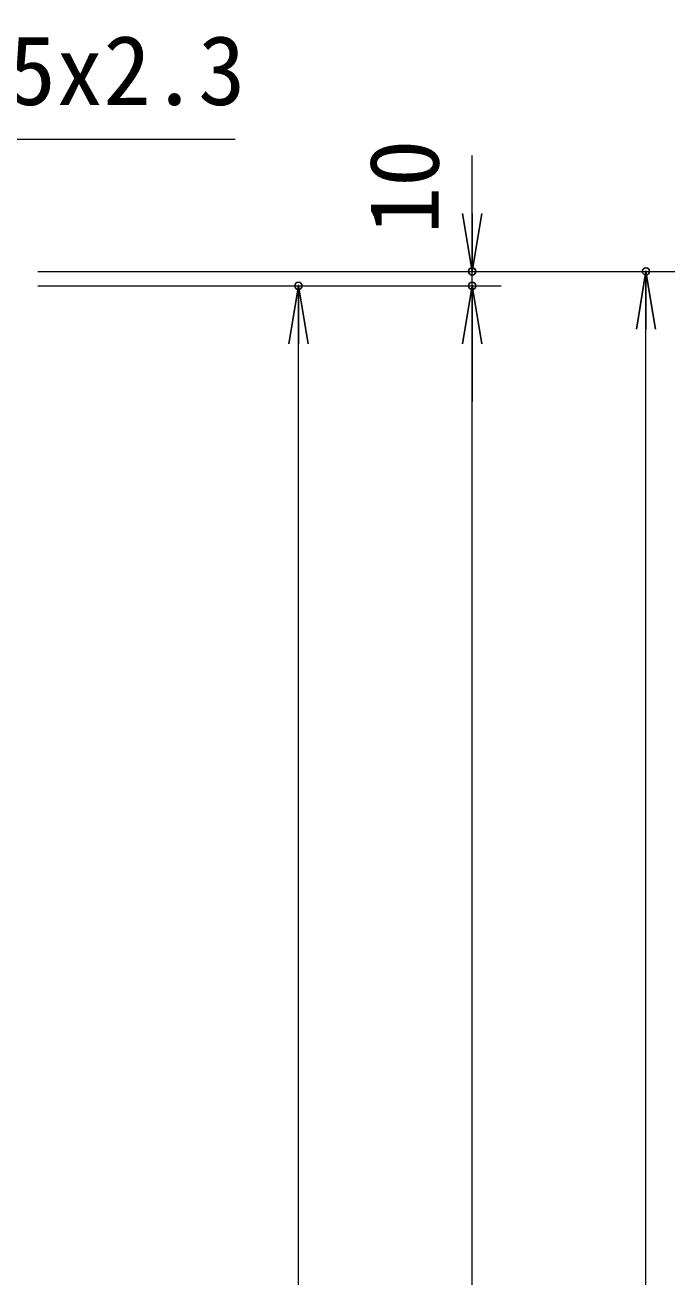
# Model space of a CAD drawing. Units: millimetres, scale not verified. Extents: x -4200 to 4200, y -2970 to 2970.
# Drawn here: x -828 to -380, y 1359 to 2223 of the extents above; entities that cross this region are included whole.
import ezdxf
from ezdxf.enums import TextEntityAlignment as Align

# ---------------------------------------------------------------- set-up
doc = ezdxf.new("R2010")
doc.units = ezdxf.units.MM
doc.header["$LTSCALE"] = 10
doc.header["$PDMODE"] = 32
doc.header["$PDSIZE"] = 5
for name, color, linetype, lineweight in [('0-5_D-STR-DIM', 7, 'Continuous', 13), ('0-6_0', 7, 'Continuous', 25), ('0-9_D-STR-TXT', 7, 'Continuous', 13)]:
    doc.layers.add(name, color=color, linetype=linetype, lineweight=lineweight)
doc.layers.add('0-7_Defpoints', color=8, linetype='Continuous')
doc.styles.add('ＭＳ ゴシック', font='')
doc.styles.get('ＭＳ ゴシック').set_extended_font_data('MS Gothic')

# ---------------------------------------------------------------- blocks, each defined once
blk = doc.blocks.new('_Open')
at = {"layer": '0-6_0'}
blk.add_line((-10, 1.667), (0, 0), dxfattribs=at)
blk.add_lwpolyline([(-10, -1.667), (0, 0), (-10, 0)], dxfattribs=at)

msp = doc.modelspace()

# ---------------------------------------------------------------- linework, layer by layer
at = {"layer": '0-5_D-STR-DIM'}
for p, q in [((-519.53, 2093.04), (-519.53, 2133.04)), ((-819.53, 2053.04), (-379.53, 2053.04)), ((-819.53, 2053.04), (-499.53, 2053.04)), ((-519.53, 2043.04), (-519.53, 2053.04)), ((-819.53, 2043.04), (-619.53, 2043.04)), ((-819.53, 2043.04), (-499.53, 2043.04)), ((-819.53, 2043.04), (-499.53, 2043.04)), ((-399.53, -116.96), (-399.53, 2013.04)), ((-639.53, 323.04), (-639.53, 2003.04)), ((-519.53, 283.04), (-519.53, 2003.04)), ((-519.53, 2003.04), (-519.53, 1963.04))]:
    msp.add_line(p, q, dxfattribs=at)
at = {"layer": '0-7_Defpoints'}
for p in [(-519.53, 2053.04), (-399.53, 2053.04), (-639.53, 2043.04), (-519.53, 2043.04)]:
    msp.add_point(p, dxfattribs=at)
at = {"layer": '0-9_D-STR-TXT'}
msp.add_lwpolyline([(-683.24, 2144.08), (-1215.17, 2144.08), (-1258.64, 2056.55)], dxfattribs=at)

# ---------------------------------------------------------------- block references
at = {"layer": '0-5_D-STR-DIM', "xscale": 4, "yscale": 4}
for p, rotation in [((-519.53, 2053.04), 270), ((-399.53, 2053.04), 90), ((-639.53, 2043.04), 90), ((-519.53, 2043.04), 90), ((-519.53, 2043.04), 90)]:
    msp.add_blockref('_Open', p, dxfattribs=dict(at, rotation=rotation))

# ---------------------------------------------------------------- texts
at = {"layer": '0-5_D-STR-DIM', "style": 'ＭＳ ゴシック'}
msp.add_text('10', height=48.09, rotation=90, dxfattribs=at).set_placement((-528.19, 2078.64), align=Align.BOTTOM_LEFT)
at = {"layer": '0-9_D-STR-TXT', "style": 'ＭＳ ゴシック'}
msp.add_text('主柱 □75x75x2.3', height=48.09, dxfattribs=at).set_placement((-1199.98, 2153.49), align=Align.BOTTOM_LEFT)

doc.saveas('drawing.dxf')
